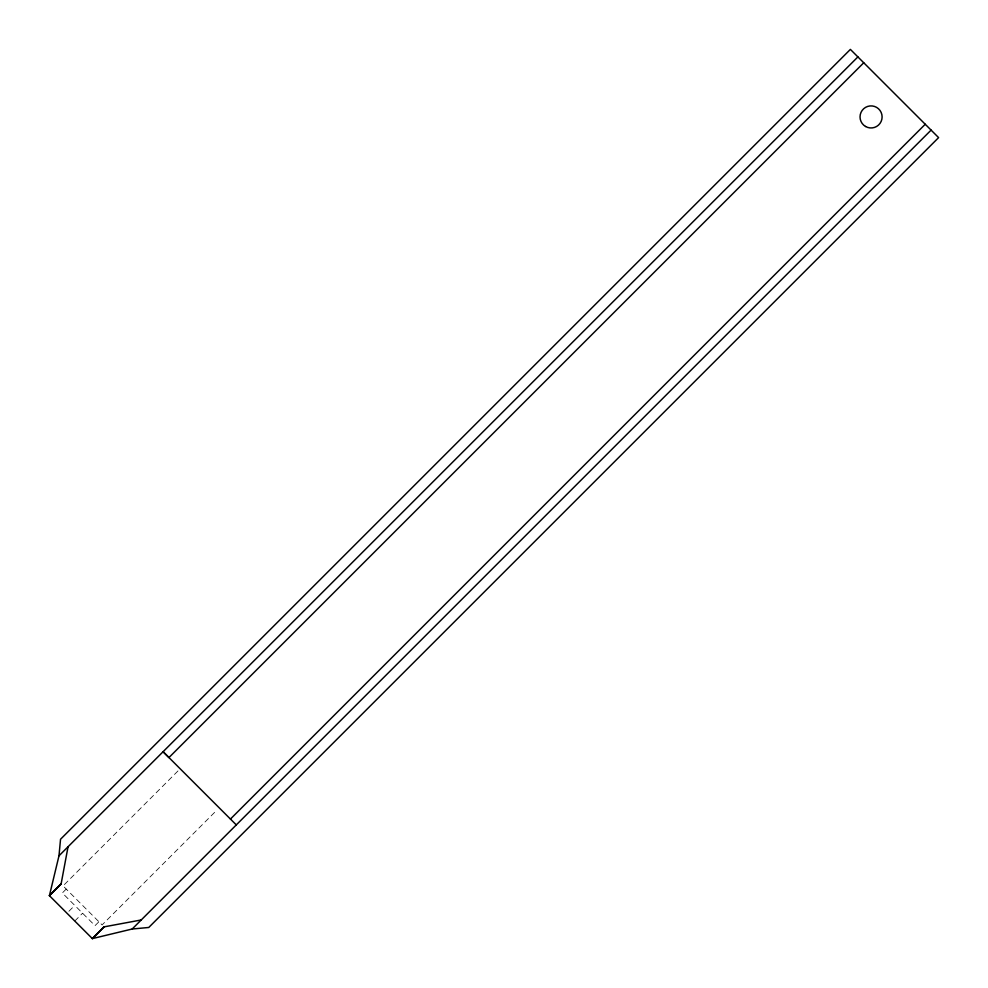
<?xml version="1.0" encoding="UTF-8"?>
<svg xmlns="http://www.w3.org/2000/svg" width="988" height="988" viewBox="0 0 988 988"><rect width="100%" height="100%" fill="white"/><g stroke="black" fill="none" stroke-linecap="round" stroke-linejoin="round"><path stroke-width="0.74" stroke-dasharray="4.94 3.71" d="M177.976 770.949L63.059 885.903L102.097 924.929L217.014 809.975M66.233 889.064L62.33 892.967L95.021 925.657L98.924 921.755M68.913 911.269L74.767 905.416M74.779 921.026L82.584 913.221"/><path stroke-width="1.48" d="M58.984 855.818L60.54 839.244L850.384 49.4L938.6 137.616L148.756 927.473L132.182 929.016L92.353 938.6L49.412 895.659L58.984 855.818L857.893 56.909M61.108 883.939L49.4 895.647L61.108 883.939L68.049 846.753M104.049 926.868L92.353 938.588L104.049 926.868L141.247 919.964M863.747 62.763L168.936 757.574L163.094 751.707L236.293 824.906M230.439 819.052L925.237 124.253M132.182 929.016L931.091 130.107M865.55 126.489A11.041 11.041 0 0 0 882.111 116.93A11.041 11.041 0 0 0 865.55 107.371A11.041 11.041 0 0 0 865.55 126.489"/></g></svg>
